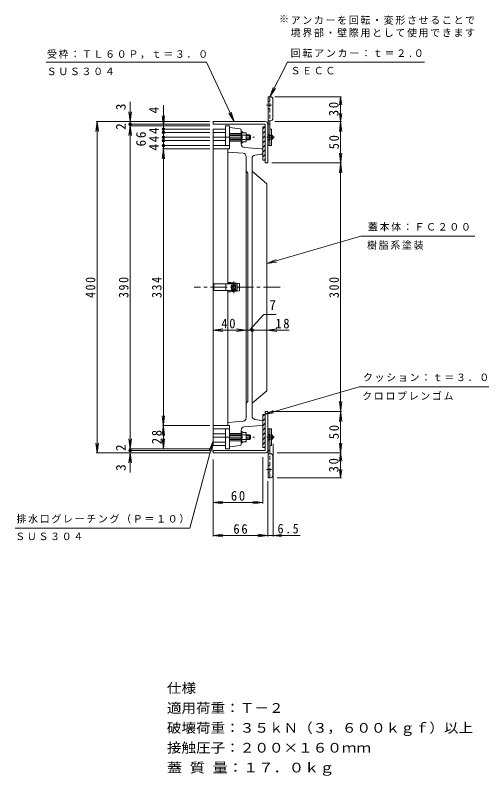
# Model space of a CAD drawing. Units: millimetres, scale not verified. Extents: x -723 to 718, y -548 to 468.
# Drawn here: x 147 to 718, y -450 to 468 of the extents above; entities that cross this region are included whole.
import ezdxf
from ezdxf.enums import TextEntityAlignment as Align

# ---------------------------------------------------------------- set-up
doc = ezdxf.new("R2010")
doc.units = ezdxf.units.MM
doc.header["$LTSCALE"] = 4
doc.header["$PDMODE"] = 32
doc.header["$PDSIZE"] = 3.2
for name, pattern in [('CHAIN1', [8, 5, -1, 1, -1]), ('CHAIN2', [12, 9, -1, 1, -1]), ('DASHED1', [1.8, 1.2, -0.6])]:
    doc.linetypes.add(name, pattern=pattern)
for name, color, linetype, lineweight in [('0-0', 3, 'Continuous', 9), ('0-1', 2, 'Continuous', 9), ('0-4', 7, 'Continuous', 9), ('0-5', 2, 'Continuous', 9), ('0-6', 6, 'Continuous', 9), ('0-E', 7, 'Continuous', 9), ('0-F', 7, 'Continuous', 9)]:
    doc.layers.add(name, color=color, linetype=linetype, lineweight=lineweight)
doc.styles.add('ＭＳ ゴシック', font='')
doc.styles.get('ＭＳ ゴシック').set_extended_font_data('MS Gothic')

msp = doc.modelspace()

# ---------------------------------------------------------------- linework, layer by layer
at = {"layer": '0-0'}
for p, q in [((400.654, 310.405), (400.654, 334.405)), ((405.654, 334.405), (400.654, 334.405)), ((405.654, 306.405), (405.654, 334.405)), ((418.341, 330.569), (405.654, 332.155)), ((400.654, 330.405), (385.654, 330.405)), ((385.654, -51.595), (385.654, 330.405)), ((400.654, 326.405), (385.654, 326.405)), ((405.654, 324.905), (419.655, 324.905)), ((405.654, 323.405), (419.655, 323.405)), ((419.655, 322.405), (405.654, 322.405)), ((419.655, 329.081), (419.655, 311.987)), ((419.655, 327.405), (420.454, 327.405)), ((420.454, 313.405), (420.454, 327.405)), ((420.454, 327.405), (422.055, 325.93)), ((420.454, 323.168), (425.655, 323.168)), ((422.055, 325.93), (425.655, 325.93)), ((425.655, 323.405), (429.655, 323.405)), ((430.655, 322.405), (425.655, 322.405)), ((429.655, 317.405), (429.655, 323.405)), ((430.655, 322.405), (429.655, 323.405)), ((430.655, 318.405), (430.655, 322.405)), ((400.654, 320.405), (385.654, 320.405)), ((400.654, 316.405), (385.654, 316.405)), ((419.655, 318.405), (405.654, 318.405)), ((405.654, 317.405), (419.655, 317.405)), ((405.654, 315.905), (419.655, 315.905)), ((419.655, 313.405), (420.454, 313.405)), ((420.454, 317.643), (425.655, 317.643)), ((420.454, 313.405), (422.055, 314.88)), ((425.655, 318.405), (430.655, 318.405)), ((425.655, 317.405), (429.655, 317.405)), ((429.655, 317.405), (430.655, 318.405)), ((405.654, 310.405), (385.654, 310.405)), ((405.654, 306.405), (385.654, 306.405)), ((403.654, 143.405), (403.654, 306.405)), ((444.261, 306.505), (423.37, 307.997)), ((445.654, 301.692), (445.654, 305.009)), ((421.953, 301.163), (403.654, 302.536)), ((425.654, 297.174), (425.654, -18.364)), ((432.654, 294.974), (432.654, -16.163)), ((436.046, 298.927), (444.382, 300.21)), ((427.435, 277.179), (425.873, 279.131)), ((427.654, 276.555), (427.654, 2.256)), ((432.654, 279.405), (450.654, 264.405)), ((450.654, 264.405), (450.654, 14.405)), ((386.654, 143.405), (386.654, 135.405)), ((414.654, 143.405), (386.654, 143.405)), ((401.154, 143.405), (401.154, 135.405)), ((403.654, 145.405), (417.654, 143.905)), ((403.654, 144.905), (417.654, 143.905)), ((413.254, 142.005), (413.254, 136.805)), ((414.654, 143.405), (414.654, 135.405)), ((417.654, 134.905), (417.654, 143.905)), ((414.654, 135.405), (386.654, 135.405)), ((403.654, 135.405), (403.654, -27.595)), ((403.654, 133.905), (417.654, 134.905)), ((403.654, 133.405), (417.654, 134.905)), ((413.254, 136.805), (408.054, 136.805)), ((432.654, -0.595), (450.654, 14.405)), ((427.435, 1.631), (425.873, -0.321)), ((421.953, -22.353), (403.654, -23.725)), ((436.046, -20.116), (444.382, -21.399)), ((445.654, -22.882), (445.654, -26.198)), ((405.654, -27.595), (385.654, -27.595)), ((405.654, -31.595), (385.654, -31.595)), ((400.654, -31.595), (400.654, -55.595)), ((405.654, -27.595), (405.654, -55.595)), ((419.655, -50.27), (419.655, -33.176)), ((419.655, -34.595), (420.454, -34.595)), ((420.454, -34.595), (420.454, -48.595)), ((420.454, -34.595), (422.055, -36.07)), ((444.261, -27.694), (423.37, -29.186)), ((400.654, -37.595), (385.654, -37.595)), ((400.654, -41.595), (385.654, -41.595)), ((405.654, -37.095), (419.655, -37.095)), ((405.654, -38.595), (419.655, -38.595)), ((419.655, -39.595), (405.654, -39.595)), ((419.655, -43.595), (405.654, -43.595)), ((405.654, -44.595), (419.655, -44.595)), ((420.454, -38.832), (425.655, -38.832)), ((420.454, -44.357), (425.655, -44.357)), ((425.655, -38.595), (429.655, -38.595)), ((425.655, -39.595), (430.655, -39.595)), ((430.655, -43.595), (425.655, -43.595)), ((425.655, -44.595), (429.655, -44.595)), ((429.655, -38.595), (429.655, -44.595)), ((429.655, -38.595), (430.655, -39.595)), ((430.655, -43.595), (429.655, -44.595)), ((430.655, -39.595), (430.655, -43.595)), ((400.654, -47.595), (385.654, -47.595)), ((400.654, -51.595), (385.654, -51.595)), ((405.654, -46.095), (419.655, -46.095)), ((418.341, -51.759), (405.654, -53.345)), ((419.655, -48.595), (420.454, -48.595)), ((420.454, -48.595), (422.055, -47.12)), ((422.055, -47.12), (425.655, -47.12)), ((405.654, -55.595), (400.654, -55.595))]:
    msp.add_line(p, q, dxfattribs=at)
at = {"layer": '0-0', "linetype": 'CHAIN1'}
for p, q in [((401.654, 320.405), (435.655, 320.405)), ((466.503, 139.405), (362.756, 139.405)), ((410.654, 146.405), (410.654, 132.405)), ((401.654, -41.595), (435.655, -41.595))]:
    msp.add_line(p, q, dxfattribs=at)
at = {"layer": '0-0'}
for points in [[(422.055, 314.88), (425.655, 314.88), (425.655, 325.93)], [(413.254, 142.005), (408.054, 142.005), (408.054, 136.805)], [(422.055, -36.07), (425.655, -36.07), (425.655, -47.12)]]:
    msp.add_lwpolyline(points, dxfattribs=at)
msp.add_circle((410.654, 139.405), 2, dxfattribs=at)
for centre, radius, start, end in [((418.155, 329.081), 1.5, 0, 82.87332), ((423.655, 311.987), 4, 180, 265.91417), ((444.154, 305.009), 1.5, 0, 85.9142), ((421.654, 297.174), 4, 0, 85.71117), ((436.654, 294.974), 4, 98.746, 180), ((444.154, 301.692), 1.5, 278.74637, 0), ((426.654, 279.756), 1, 180, 218.66106), ((426.654, 276.555), 1, 0, 38.66106), ((426.654, 2.256), 1, 321.33894, 0), ((426.654, -0.946), 1, 141.33894, 180), ((421.654, -18.364), 4, 274.28883, 0), ((436.654, -16.163), 4, 180, 261.254), ((444.154, -26.198), 1.5, 274.0858, 0), ((444.154, -22.882), 1.5, 0, 81.25363), ((423.655, -33.176), 4, 94.08583, 180), ((418.155, -50.27), 1.5, 277.12668, 0)]:
    msp.add_arc(centre, radius, start, end, dxfattribs=at)
at = {"layer": '0-1'}
for p, q in [((452.154, 369.405), (452.154, 310.405)), ((454.954, 369.405), (452.154, 369.405)), ((457.954, 343.405), (457.954, 366.405)), ((454.954, 340.405), (452.154, 340.405)), ((454.154, 340.41), (454.154, 310.405)), ((385.654, 336.405), (385.654, 339.405)), ((448.654, 339.405), (385.654, 339.405)), ((448.654, 336.405), (385.654, 336.405)), ((448.654, 336.405), (448.654, 289.405)), ((451.654, 336.421), (451.654, 289.405)), ((454.154, 336.405), (452.154, 336.405)), ((451.654, 330.405), (452.154, 330.405)), ((451.654, 330.405), (451.654, 310.405)), ((452.154, 327.155), (452.154, 330.405)), ((452.154, 327.155), (452.154, 313.655)), ((454.154, 330.405), (456.154, 330.405)), ((454.154, 329.155), (454.154, 330.405)), ((456.154, 330.405), (456.154, 310.405)), ((456.654, 323.155), (456.154, 323.155)), ((458.154, 321.405), (456.654, 323.155)), ((456.654, 317.655), (456.654, 323.155)), ((458.154, 319.405), (458.154, 321.405)), ((451.953, 316.405), (451.953, 320.405)), ((452.154, 316.405), (451.953, 316.405)), ((452.154, 313.655), (452.154, 310.405)), ((456.654, 317.655), (456.154, 317.655)), ((456.654, 317.655), (458.154, 319.405)), ((451.654, 310.405), (456.154, 310.405)), ((452.154, 310.405), (454.154, 310.405)), ((454.154, 311.655), (454.154, 310.405)), ((451.654, 289.405), (448.654, 289.405)), ((451.654, -10.595), (448.654, -10.595)), ((448.654, -57.595), (448.654, -10.595)), ((451.654, -57.595), (451.654, -10.595)), ((451.654, -31.595), (456.154, -31.595)), ((451.654, -51.595), (451.654, -31.595)), ((452.154, -31.595), (454.154, -31.595)), ((452.154, -90.595), (452.154, -31.595)), ((452.154, -34.845), (452.154, -31.595)), ((452.154, -48.345), (452.154, -34.845)), ((454.154, -61.6), (454.154, -31.595)), ((454.154, -32.845), (454.154, -31.595)), ((456.154, -51.595), (456.154, -31.595)), ((452.154, -37.595), (451.953, -37.595)), ((451.953, -37.595), (451.953, -41.595)), ((456.654, -38.845), (456.154, -38.845)), ((456.654, -44.345), (456.154, -44.345)), ((456.654, -38.845), (458.154, -40.595)), ((456.654, -38.845), (456.654, -44.345)), ((458.154, -42.595), (456.654, -44.345)), ((458.154, -40.595), (458.154, -42.595)), ((451.654, -51.595), (452.154, -51.595)), ((452.154, -48.345), (452.154, -51.595)), ((454.154, -50.345), (454.154, -51.595)), ((454.154, -51.595), (456.154, -51.595)), ((385.654, -57.595), (385.654, -60.595)), ((448.654, -57.595), (385.654, -57.595)), ((448.654, -60.595), (385.654, -60.595)), ((454.154, -57.595), (452.154, -57.595)), ((454.954, -61.595), (452.154, -61.595)), ((457.954, -64.595), (457.954, -87.595)), ((454.954, -90.595), (452.154, -90.595))]:
    msp.add_line(p, q, dxfattribs=at)
at = {"layer": '0-1', "linetype": 'DASHED1'}
for p, q in [((454.154, 369.4), (454.154, 340.41)), ((454.154, 363.655), (452.154, 363.655)), ((454.154, 355.155), (452.154, 355.155)), ((453.954, 322.655), (452.154, 324.405)), ((453.954, 322.655), (454.154, 322.655)), ((453.954, 322.655), (453.954, 318.155)), ((456.154, 322.655), (454.154, 322.655)), ((453.954, 318.155), (452.154, 316.405)), ((453.954, 318.155), (454.154, 318.155)), ((456.154, 318.155), (454.154, 318.155)), ((453.954, -39.345), (452.154, -37.595)), ((453.954, -43.845), (452.154, -45.595)), ((453.954, -39.345), (454.154, -39.345)), ((453.954, -43.845), (453.954, -39.345)), ((453.954, -43.845), (454.154, -43.845)), ((456.154, -39.345), (454.154, -39.345)), ((456.154, -43.845), (454.154, -43.845)), ((454.154, -90.59), (454.154, -61.6)), ((454.154, -76.345), (452.154, -76.345)), ((454.154, -84.845), (452.154, -84.845))]:
    msp.add_line(p, q, dxfattribs=at)
at = {"layer": '0-1', "linetype": 'CHAIN2'}
for p, q in [((456.154, 359.405), (450.154, 359.405)), ((459.702, 320.405), (450.617, 320.405)), ((459.702, -41.595), (450.617, -41.595)), ((456.154, -80.595), (450.154, -80.595))]:
    msp.add_line(p, q, dxfattribs=at)
at = {"layer": '0-1'}
for points in [[(452.154, 324.405), (451.953, 324.405), (451.953, 320.405)], [(452.154, -45.595), (451.953, -45.595), (451.953, -41.595)]]:
    msp.add_lwpolyline(points, dxfattribs=at)
for centre, start, end in [((454.954, 366.405), 0, 90), ((454.954, 343.405), 270, 0), ((448.654, 336.405), 0, 90), ((448.654, -57.595), 270, 0), ((454.954, -64.595), 0, 90), ((454.954, -87.595), 270, 0)]:
    msp.add_arc(centre, 3, start, end, dxfattribs=at)
at = {"layer": '0-4'}
for p, q in [((540.854, 369.405), (460.154, 369.405)), ((539.654, 369.405), (538.349, 359.491)), ((539.654, 369.405), (540.959, 359.491)), ((539.654, 369.405), (539.654, 339.405)), ((539.654, 339.405), (538.349, 349.32)), ((539.654, 339.405), (540.959, 349.32)), ((460.154, 339.405), (540.854, 339.405)), ((539.654, 339.405), (538.087, 327.508)), ((539.654, -60.595), (539.654, 339.405)), ((539.654, 339.405), (541.22, 327.508)), ((538.087, 301.303), (541.22, 277.508)), ((541.22, 301.303), (538.087, 277.508)), ((456.654, 289.405), (540.854, 289.405)), ((538.087, -22.492), (541.22, 1.303)), ((541.22, -22.492), (538.087, 1.303)), ((456.654, -10.595), (540.854, -10.595)), ((458.154, -161.595), (458.154, -49.595)), ((539.654, -60.595), (538.087, -48.698)), ((539.654, -60.595), (541.22, -48.698)), ((462.954, -60.595), (540.854, -60.595)), ((539.654, -60.595), (538.349, -70.509)), ((539.654, -60.595), (539.654, -90.595)), ((539.654, -60.595), (540.959, -70.509)), ((385.654, -68.595), (385.654, -161.595)), ((445.654, -65.595), (445.654, -121.595)), ((539.654, -90.595), (538.349, -80.68)), ((539.654, -90.595), (540.959, -80.68)), ((540.854, -90.595), (462.954, -90.595)), ((451.654, -94.631), (451.654, -161.595)), ((385.654, -120.395), (397.551, -118.829)), ((445.654, -120.395), (433.757, -118.829)), ((385.654, -120.395), (397.551, -121.961)), ((385.654, -120.395), (445.654, -120.395)), ((445.654, -120.395), (433.757, -121.961)), ((385.654, -160.395), (397.551, -158.829)), ((385.654, -160.395), (397.551, -161.961)), ((385.654, -160.395), (451.654, -160.395)), ((451.654, -160.395), (439.757, -158.829)), ((451.654, -160.395), (439.757, -161.961)), ((451.654, -160.395), (441.739, -159.09)), ((451.654, -160.395), (441.739, -161.7)), ((451.654, -160.395), (458.154, -160.395)), ((458.154, -160.395), (468.068, -159.09)), ((458.154, -160.395), (468.068, -161.7)), ((458.154, -160.395), (490.612, -160.395))]:
    msp.add_line(p, q, dxfattribs=at)
at = {"layer": '0-6'}
for p, q in [((445.654, 330.59), (447.969, 332.905)), ((445.654, 332.905), (445.654, 292.905)), ((448.654, 332.905), (445.654, 332.905)), ((448.654, 292.905), (448.654, 332.905)), ((445.654, 324.933), (448.654, 327.933)), ((445.654, 319.276), (448.654, 322.276)), ((445.654, 313.619), (448.654, 316.619)), ((445.654, 307.962), (448.654, 310.962)), ((445.654, 302.306), (448.654, 305.306)), ((445.654, 296.649), (448.654, 299.649)), ((447.567, 292.905), (448.654, 293.992)), ((445.654, 292.905), (448.654, 292.905)), ((445.654, -16.41), (447.969, -14.095)), ((445.654, -14.095), (445.654, -54.095)), ((448.654, -14.095), (445.654, -14.095)), ((448.654, -54.095), (448.654, -14.095)), ((445.654, -22.067), (448.654, -19.067)), ((445.654, -27.724), (448.654, -24.724)), ((445.654, -33.381), (448.654, -30.381)), ((445.654, -39.038), (448.654, -36.038)), ((445.654, -44.694), (448.654, -41.694)), ((445.654, -50.351), (448.654, -47.351)), ((445.654, -54.095), (448.654, -54.095)), ((447.567, -54.095), (448.654, -53.008))]:
    msp.add_line(p, q, dxfattribs=at)
at = {"layer": '0-E'}
for p, q in [((184.201, 411.085), (377.659, 411.085)), ((377.659, 411.085), (411.056, 339.405)), ((475.511, 411.085), (454.154, 369.405)), ((475.511, 411.085), (640.764, 411.085)), ((411.056, 339.405), (404.611, 349.528)), ((411.056, 339.405), (407.451, 350.851)), ((564.156, 201.024), (450.654, 167.912)), ((564.156, 201.024), (701.72, 201.024)), ((450.654, 167.912), (461.636, 172.748)), ((450.654, 167.912), (462.514, 169.741)), ((561.797, 19.35), (447.154, -14.095)), ((561.797, 19.35), (718.444, 19.35)), ((447.154, -14.095), (458.136, -9.259)), ((447.154, -14.095), (459.014, -12.266)), ((385.654, -46.595), (357.572, -151.399)), ((385.654, -46.595), (381.062, -57.681)), ((385.654, -46.595), (384.088, -58.492)), ((357.572, -151.399), (146.831, -151.399))]:
    msp.add_line(p, q, dxfattribs=at)
at = {"layer": '0-F'}
for p, q in [((454.154, 369.405), (458.185, 380.708)), ((454.154, 369.405), (460.973, 379.279)), ((285.654, -84.324), (285.654, 363.135)), ((325.654, -55.595), (325.654, 359.276)), ((285.654, 339.405), (284.088, 351.303)), ((285.654, 339.405), (287.22, 351.303)), ((325.654, 334.405), (324.088, 346.303)), ((325.654, 334.405), (327.22, 346.303)), ((245.654, 339.405), (244.088, 327.508)), ((381.654, 339.405), (244.454, 339.405)), ((245.654, -60.595), (245.654, 339.405)), ((245.654, 339.405), (247.22, 327.508)), ((285.654, 334.405), (284.088, 322.508)), ((381.654, 336.405), (284.454, 336.405)), ((381.654, 334.405), (284.454, 334.405)), ((285.654, 334.405), (287.22, 322.508)), ((381.654, 330.405), (324.454, 330.405)), ((381.654, 326.405), (324.454, 326.405)), ((381.654, 320.405), (324.454, 320.405)), ((381.654, 316.405), (324.454, 316.405)), ((325.654, 306.405), (324.088, 294.508)), ((381.654, 310.405), (324.454, 310.405)), ((381.654, 306.405), (324.454, 306.405)), ((325.654, 306.405), (327.22, 294.508)), ((446.859, 106.486), (429.766, 87.578)), ((446.859, 106.486), (461.759, 106.486)), ((385.654, 87.578), (397.551, 89.144)), ((385.654, 87.578), (477.686, 87.578)), ((385.654, 87.578), (397.551, 86.011)), ((425.654, 87.578), (413.757, 89.144)), ((425.654, 87.578), (413.757, 86.011)), ((450.654, 87.578), (462.551, 89.144)), ((450.654, 87.578), (462.551, 86.011)), ((327.22, -15.697), (324.088, -39.492)), ((324.088, -15.697), (327.22, -39.492)), ((381.654, -27.595), (324.454, -27.595)), ((285.654, -55.595), (284.088, -43.697)), ((285.654, -55.595), (287.22, -43.697)), ((325.654, -55.595), (324.088, -43.697)), ((325.654, -55.595), (327.22, -43.697)), ((245.654, -60.595), (244.088, -48.697)), ((245.654, -60.595), (247.22, -48.697)), ((381.654, -60.595), (244.454, -60.595)), ((285.654, -60.595), (284.088, -72.492)), ((381.654, -55.595), (284.454, -55.595)), ((381.654, -57.595), (284.454, -57.595)), ((285.654, -60.595), (287.22, -72.492))]:
    msp.add_line(p, q, dxfattribs=at)
for p in [(285.654, 336.405), (325.654, 330.405), (325.654, 326.405), (325.654, 320.405), (325.654, 316.405), (325.654, 310.405), (432.654, 87.578), (285.654, -57.595)]:
    msp.add_point(p, dxfattribs=at)

# ---------------------------------------------------------------- texts
at = {"layer": '0-4', "color": 2, "char_height": 11.73, "attachment_point": 7, "rotation": 90, "style": 'ＭＳ ゴシック'}
for s, insert in [('\\T1.27;\\W0.95;30', (537.254, 345.905)), ('\\T1.27;\\W0.95;50', (537.654, 305.905)), ('\\T1.27;\\W0.9;300', (537.654, 126.405)), ('\\T1.27;\\W0.95;50', (537.654, -44.095)), ('\\T1.27;\\W0.95;30', (537.254, -84.095))]:
    msp.add_mtext(s, dxfattribs=dict(at, insert=insert))
at = {"layer": '0-4', "color": 2, "char_height": 11.73, "attachment_point": 7, "style": 'ＭＳ ゴシック'}
for s, insert in [('\\T1.27;\\W0.95;60', (407.154, -118.395)), ('\\T1.27;\\W0.95;66', (410.154, -158.395)), ('\\T1.27;\\W0.9;6.5', (463.526, -157.995))]:
    msp.add_mtext(s, dxfattribs=dict(at, insert=insert))
at = {"layer": '0-5', "color": 7, "style": 'ＭＳ ゴシック'}
msp.add_text('※', height=8.798, dxfattribs=at).set_placement((465.31, 456.309), align=Align.BOTTOM_LEFT)
at = {"layer": '0-5', "style": 'ＭＳ ゴシック'}
for s, width, p in [('仕様', 1.1, (329.924, -353.94)), ('適用荷重：Ｔ－２', 1.1, (329.924, -377.94)), ('破壊荷重：３５ｋＮ（３，６００ｋｇｆ）以上', 1.1, (329.924, -401.94)), ('接触圧子：２００×１６０ｍｍ', 1.1, (329.924, -425.94)), ('蓋 質 量：１７．０ｋｇ', 1.15, (329.925, -449.94))]:
    msp.add_text(s, height=11.73, dxfattribs=dict(at, width=width)).set_placement(p, align=Align.BOTTOM_LEFT)
at = {"layer": '0-5', "color": 7, "char_height": 8.798, "attachment_point": 7, "style": 'ＭＳ ゴシック'}
for s, insert in [('\\T1.17;アンカーを回転・変形させることで', (479.31, 456.309)), ('\\T1.17;境界部・壁際用として使用できます', (479.31, 441.128))]:
    msp.add_mtext(s, dxfattribs=dict(at, insert=insert))
at = {"layer": '0-E', "char_height": 8.798, "attachment_point": 7, "style": 'ＭＳ ゴシック'}
for s, insert in [('\\T1.17;受枠：ＴＬ６０Ｐ，ｔ＝３．０', (185.128, 415.119)), ('\\T1.18;回転アンカー：ｔ＝２.０', (479.31, 416.534)), ('\\T1.17;ＳＵＳ３０４', (184.74, 395.334)), ('\\T1.17;ＳＥＣＣ', (479.118, 396.265)), ('\\T1.17;蓋本体：ＦＣ２００', (572.53, 206.847)), ('\\T1.17;樹脂系塗装', (571.549, 184.769)), ('\\T1.17;クッション：ｔ＝３．０', (566.544, 25.173)), ('\\T1.17;クロロプレンゴム', (565.562, 3.095)), ('\\T1.17;排水口グレーチング（Ｐ＝１０）', (148.384, -145.856)), ('\\T1.17;ＳＵＳ３０４', (146.831, -166.038))]:
    msp.add_mtext(s, dxfattribs=dict(at, insert=insert))
at = {"layer": '0-F', "color": 2, "style": 'ＭＳ ゴシック'}
for s, p in [('3', (283.654, 353.139)), ('4', (323.654, 349.248)), ('2', (283.654, 329.489)), ('4', (323.654, 324.405)), ('6', (307.934, 319.405)), ('4', (323.654, 314.405)), ('6', (307.934, 309.405)), ('4', (323.654, 304.405)), ('2', (283.654, -58.401)), ('3', (283.654, -82.329))]:
    msp.add_text(s, height=11.73, rotation=90, dxfattribs=at).set_placement(p, align=Align.BOTTOM_LEFT)
msp.add_text('7', height=11.73, dxfattribs=at).set_placement((453.477, 108.514), align=Align.BOTTOM_LEFT)
at = {"layer": '0-F', "color": 2, "char_height": 11.73, "attachment_point": 7, "rotation": 90, "style": 'ＭＳ ゴシック'}
for s, insert in [('\\T1.27;\\W0.9;400', (243.654, 126.405)), ('\\T1.27;\\W0.9;390', (283.654, 126.405)), ('\\T1.27;\\W0.9;334', (323.654, 126.405)), ('\\T1.27;\\W0.95;28', (323.654, -50.095))]:
    msp.add_mtext(s, dxfattribs=dict(at, insert=insert))
at = {"layer": '0-F', "color": 2, "char_height": 11.73, "attachment_point": 7, "style": 'ＭＳ ゴシック'}
for s, insert in [('\\T1.27;\\W0.95;40', (395.576, 89.578)), ('\\T1.27;\\W0.95;18', (460.765, 89.578))]:
    msp.add_mtext(s, dxfattribs=dict(at, insert=insert))

doc.saveas('drawing.dxf')
